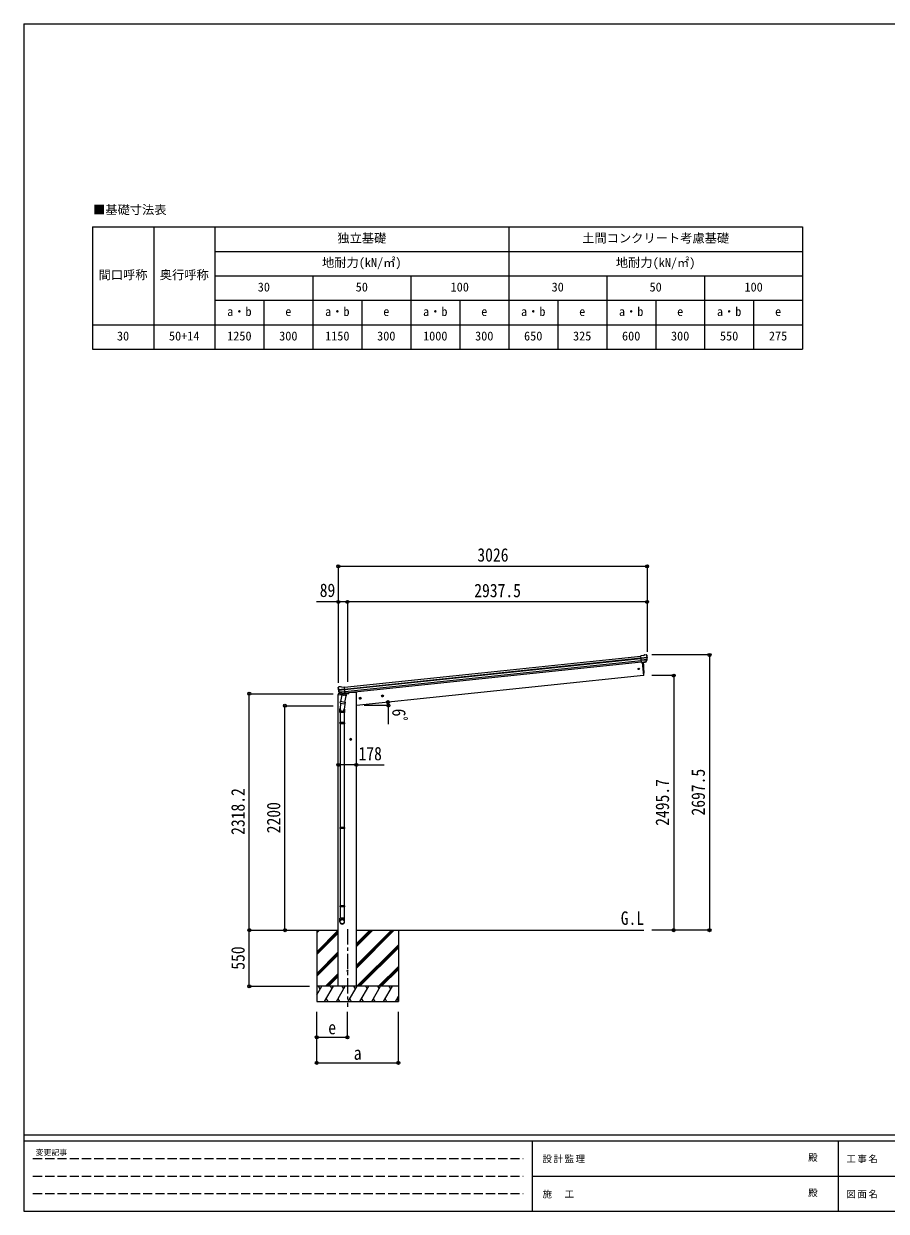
# Model space of a CAD drawing. Units: millimetres at full size, sheet at 1:30. Extents: x -8432 to 8432, y -5820 to 5820.
# Drawn here: x -8432 to 21, y -5820 to 5820 of the extents above; entities that cross this region are included whole.
import ezdxf
from ezdxf.enums import TextEntityAlignment as Align

# ---------------------------------------------------------------- set-up
doc = ezdxf.new("R2010")
doc.units = ezdxf.units.MM
doc.header["$LTSCALE"] = 30
doc.header["$PDMODE"] = 32
doc.header["$PDSIZE"] = 30
doc.linetypes.add('CHAIN1', pattern=[8, 5, -1, 1, -1])
doc.linetypes.add('DASHED3', pattern=[4, 3, -1])
for name, color, linetype, lineweight in [('0-0_0', 7, 'Continuous', 9), ('0-1_本体', 5, 'CHAIN1', 9), ('0-3_ELV2', 4, 'Continuous', 9), ('0-6_OTH_LINE', 6, 'Continuous', 9), ('0-9_OUTLINE', 7, 'Continuous', 9), ('0-F_PARTS1', 6, 'Continuous', 9), ('8-0', 7, 'Continuous', 18), ('F-0_240', 7, 'Continuous', 9)]:
    doc.layers.add(name, color=color, linetype=linetype, lineweight=lineweight)
doc.layers.add('0-7_SHAPE', color=7, linetype='Continuous')
doc.styles.add('ＭＳ ゴシック', font='')
doc.styles.get('ＭＳ ゴシック').set_extended_font_data('MS Gothic')

msp = doc.modelspace()

# ---------------------------------------------------------------- linework, layer by layer
at = {"layer": '0-0_0'}
for p, q in [((-5800.48, -3064.93), (-5349.34, -3064.93)), ((-5560.34, -3064.93), (-5560.34, -3764.93)), ((-5560.34, -3092.31), (-5532.96, -3064.93)), ((-5560.34, -3078.17), (-5547.1, -3064.93)), ((-5560.34, -3276.15), (-5349.34, -3065.16)), ((-5560.34, -3290.3), (-5349.34, -3079.3)), ((-5560.34, -3304.44), (-5349.34, -3093.44)), ((-5171.34, -3435.94), (-4800.33, -3064.93)), ((-5171.34, -3407.65), (-4828.61, -3064.93)), ((-5171.34, -3421.8), (-4814.47, -3064.93)), ((-5171.34, -3223.81), (-5012.46, -3064.93)), ((-5171.34, -3209.66), (-5026.6, -3064.93)), ((-5171.34, -3195.52), (-5040.75, -3064.93)), ((-5171.34, -3064.93), (-2353.89, -3064.93)), ((-4760.34, -3064.93), (-4760.34, -3764.93)), ((-5166.49, -3614.93), (-4760.34, -3208.79)), ((-5152.34, -3614.93), (-4760.34, -3222.93)), ((-5138.2, -3614.93), (-4760.34, -3237.07)), ((-5560.34, -3488.29), (-5349.34, -3277.29)), ((-5560.34, -3502.43), (-5349.34, -3291.43)), ((-5560.34, -3516.57), (-5349.34, -3305.57)), ((-5474.85, -3614.93), (-5349.34, -3489.42)), ((-4954.35, -3614.93), (-4760.34, -3420.92)), ((-4940.21, -3614.93), (-4760.34, -3435.06)), ((-4926.07, -3614.93), (-4760.34, -3449.2)), ((-5460.71, -3614.93), (-5349.34, -3503.56)), ((-5446.57, -3614.93), (-5349.34, -3517.7)), ((-4760.34, -3614.93), (-5560.34, -3614.93)), ((-5560.34, -3698.76), (-5511.94, -3614.93)), ((-5526.95, -3640.91), (-5541.95, -3614.93)), ((-5483.08, -3764.93), (-5396.47, -3614.93)), ((-5411.48, -3640.91), (-5426.48, -3614.93)), ((-5367.61, -3764.93), (-5281, -3614.93)), ((-5296.01, -3640.91), (-5311.01, -3614.93)), ((-5252.14, -3764.93), (-5165.53, -3614.93)), ((-5180.54, -3640.91), (-5195.54, -3614.93)), ((-5136.67, -3764.93), (-5050.06, -3614.93)), ((-5065.06, -3640.91), (-5080.07, -3614.93)), ((-5021.2, -3764.93), (-4934.59, -3614.93)), ((-4964.59, -3614.93), (-4949.59, -3640.91)), ((-4905.73, -3764.93), (-4819.12, -3614.93)), ((-4834.12, -3640.91), (-4849.12, -3614.93)), ((-4790.26, -3764.93), (-4760.34, -3713.12)), ((-5560.34, -3764.93), (-4760.34, -3764.93)), ((-5468.08, -3738.95), (-5453.08, -3764.93)), ((-5352.61, -3738.95), (-5337.61, -3764.93)), ((-5237.14, -3738.95), (-5222.14, -3764.93)), ((-5121.67, -3738.95), (-5106.67, -3764.93)), ((-5006.2, -3738.95), (-4991.2, -3764.93)), ((-4890.73, -3738.95), (-4875.73, -3764.93)), ((-4775.26, -3738.95), (-4760.34, -3764.78))]:
    msp.add_line(p, q, dxfattribs=at)
at = {"layer": '0-1_本体'}
msp.add_line((-5260.34, -3055.94), (-5260.34, -3815.15), dxfattribs=at)
at = {"layer": '0-3_ELV2'}
for p, q in [((-5289.44, -682.92), (-2385.28, -377.68)), ((-5287.45, -701.82), (-2383.29, -396.58)), ((-5287.02, -706), (-2382.85, -400.76)), ((-5284.92, -725.86), (-2380.76, -420.62)), ((-2379, -437.35), (-5283.16, -742.59)), ((-2358.96, -372.91), (-2385.48, -375.69)), ((-2378.7, -440.25), (-2385.48, -375.69)), ((-2383.33, -396.22), (-2323.59, -389.94)), ((-2323.11, -395.81), (-2382.71, -402.08)), ((-2323.95, -412.57), (-2380.98, -418.56)), ((-2325.34, -417.23), (-2380.51, -423.03)), ((-2335.35, -435.46), (-2378.72, -440.02)), ((-2378.7, -440.25), (-2368.75, -439.2)), ((-2371.82, -439.52), (-2358.43, -566.91)), ((-2368.75, -439.2), (-2368.48, -439.26)), ((-2368.48, -439.26), (-2343.15, -436.6)), ((-2358.96, -372.91), (-2347.36, -365.94)), ((-2346.13, -365.52), (-2332.65, -364.11)), ((-2343.15, -436.6), (-2342.9, -436.48)), ((-2342.9, -436.48), (-2335.21, -435.67)), ((-2333.9, -433.81), (-2324.45, -415.51)), ((-2332.84, -434.23), (-2322.72, -415.98)), ((-2328.98, -365.19), (-2328.98, -365.19)), ((-2328.98, -365.19), (-2323.8, -369.39)), ((-2322.41, -373.09), (-2322.72, -371.24)), ((-2358.43, -566.91), (-5171.34, -862.56)), ((-2358.43, -566.91), (-2356.38, -566.62)), ((-5351.88, -691.5), (-5351.96, -689.62)), ((-5350.6, -686.73), (-5351.29, -687.59)), ((-5347.1, -682.41), (-5350.6, -686.73)), ((-5347.1, -682.41), (-5347.1, -682.41)), ((-5343.74, -680.58), (-5343.73, -680.58)), ((-5316.17, -683.72), (-5289.64, -680.93)), ((-5282.86, -745.49), (-5289.64, -680.93)), ((-5351.59, -750.09), (-5352.49, -756.92)), ((-5352.49, -756.92), (-5318.76, -753.37)), ((-5349.34, -3614.93), (-5349.34, -756.59)), ((-5332.08, -745.72), (-5348.93, -747.49)), ((-5287.49, -701.46), (-5347.23, -707.74)), ((-5346.47, -713.58), (-5286.87, -707.32)), ((-5328.97, -749.14), (-5342.66, -733.38)), ((-5342.17, -729.79), (-5285.14, -723.8)), ((-5328.02, -748.5), (-5341.07, -732.57)), ((-5339.84, -734.06), (-5284.67, -728.27)), ((-5318.66, -749.25), (-5326.35, -750.06)), ((-5326.26, -749.82), (-5282.88, -745.26)), ((-5325.51, -750.06), (-5323.95, -749.9)), ((-5323.95, -749.9), (-5286.41, -745.95)), ((-5318.39, -749.31), (-5318.66, -749.25)), ((-5293.06, -746.65), (-5318.39, -749.31)), ((-5292.81, -746.53), (-5293.06, -746.65)), ((-5282.86, -745.49), (-5292.81, -746.53)), ((-5286.41, -745.95), (-5284.84, -745.79)), ((-5278.74, -749.17), (-5249.48, -746.09)), ((-5244.62, -738.54), (-5245.04, -741.77)), ((-5213.84, -735.93), (-5244.7, -739.17)), ((-5171.34, -735.93), (-5213.84, -735.93)), ((-5171.34, -3614.93), (-5171.34, -735.93)), ((-5135.41, -783.87), (-5141.48, -788.28)), ((-5128.56, -786.92), (-5135.41, -783.87)), ((-5133.84, -798.8), (-5127.77, -794.39)), ((-5127.77, -794.39), (-5128.56, -786.92)), ((-4916.62, -760.87), (-4922.69, -765.28)), ((-4909.76, -763.93), (-4916.62, -760.87)), ((-4915.05, -775.8), (-4908.98, -771.39)), ((-4908.98, -771.39), (-4909.76, -763.93)), ((-5227.84, -1186.97), (-5234.34, -1190.72)), ((-5234.34, -1190.72), (-5234.34, -1198.23)), ((-5234.34, -1198.23), (-5227.84, -1201.98)), ((-5221.34, -1190.72), (-5227.84, -1186.97))]:
    msp.add_line(p, q, dxfattribs=at)
for points in [[(-5330.25, -679.17), (-5330.25, -679.17), (-5343.73, -680.58)], [(-5316.17, -683.72), (-5328.96, -679.31), (-5328.96, -679.31)], [(-5141.48, -788.28), (-5140.7, -795.75), (-5133.84, -798.8)], [(-4922.69, -765.28), (-4921.91, -772.75), (-4915.05, -775.8)], [(-5227.84, -1201.98), (-5221.34, -1198.23), (-5221.34, -1190.72)]]:
    msp.add_lwpolyline(points, dxfattribs=at)
for centre, radius in [((-2405.22, -504.36), 6.5), ((-5134.63, -791.33), 8.5), ((-5134.63, -791.33), 7.7), ((-5134.63, -791.33), 6.5), ((-4915.83, -768.34), 8.5), ((-4915.83, -768.34), 7.7), ((-4915.83, -768.34), 6.5), ((-5227.84, -1194.48), 8.5), ((-5227.84, -1194.48), 7.7), ((-5227.84, -1194.48), 6.5), ((-5260.34, -3464.93), 4.5)]:
    msp.add_circle(centre, radius, dxfattribs=at)
for centre, radius, start, end in [((-3253.03, -526.7), 900, 357.63919, 5.64987), ((-2345.82, -368.51), 3, 96.02369, 120.97631), ((-2335.46, -432.78), 2.99, 285.2717, 331.00739), ((-2332.13, -369.08), 5, 51.04426, 95.95574), ((-2515.97, -394.74), 192.44, 1.4271, 6.57578), ((-2327.11, -414.13), 3, 332.69111, 354.20009), ((-2523.31, -394.2), 200.2, 354.20009, 359.53883), ((-2278.32, -387.83), 45.32, 182.67122, 185.64518), ((-2322.92, -397.15), 1.35, 95.1605, 97.91927), ((-2320.32, -395.59), 2.74, 179.02151, 184.43412), ((-2325.35, -414.52), 3, 331, 354.13916), ((-2523.31, -394.2), 202, 354.13916, 6), ((-2356.79, -563.65), 3, 278, 357.63919), ((-5150.99, -670.38), 202, 186, 197.86084), ((-5158.05, -672.43), 192.44, 185.42422, 190.5729), ((-5343.21, -685.56), 5, 96.04426, 140.95574), ((-5329.94, -682.15), 3, 71.02369, 95.97631), ((-5348.62, -750.48), 3, 96, 172.5), ((-5391.95, -715.09), 45.32, 6.35482, 9.32878), ((-5349.25, -713.95), 2.74, 7.56588, 12.97849), ((-5346.38, -714.93), 1.35, 94.08073, 96.8395), ((-5150.99, -670.38), 200.2, 192.46117, 197.79991), ((-5340.4, -731.42), 3, 197.86084, 221), ((-5338.75, -730.66), 3, 197.79991, 219.30889), ((-5326.71, -747.18), 2.99, 220.99261, 266.7283), ((-5325.56, -749.56), 0.5, 240.73754, 276), ((-5284.89, -745.29), 0.5, 276, 311.26246), ((-5250, -741.12), 5, 276, 352.5)]:
    msp.add_arc(centre, radius, start, end, dxfattribs=at)
for centre, major_axis, ratio, start_param, end_param in [((-2335.66, -432.48), (-0.11, 3), 0.642905, 3.24593831, 4.20392797), ((-2335.53, -432.69), (1.66, -2.51), 0.997631, 5.80419048, 5.89294842), ((-2335.6, -432.58), (3.53, -2.11), 0.650902, 5.25614477, 5.32895537), ((-2333.23, -432.23), (1.08, 3.13), 0.040856, 2.11350352, 2.14162489), ((-2324.67, -372.69), (-0.87, 5.91), 0.020485, 0.67143203, 1.56913061), ((-2330.07, -368.17), (5.88, -1.31), 0.24881, 0.46058498, 0.46410383), ((-2325.69, -371.72), (-2.34, 1.9), 0.995767, 3.98597162, 4.71238898), ((-2521, -416.15), (-20.92, 199.05), 0.994373, 4.71137894, 4.7277536), ((-5348.96, -689.48), (1.9, 2.34), 0.995767, 1.57079633, 2.29721369), ((-5345.41, -685.1), (-5.48, -2.51), 0.24881, 5.81908147, 5.82260033), ((-5349.75, -690.64), (-0.38, 5.97), 0.020485, 4.7140547, 5.61175327), ((-5148.68, -692.33), (-20.92, 199.05), 0.994373, 4.71137894, 4.7277536), ((-5148.68, -692.33), (-20.92, 199.05), 0.994373, 1.55543171, 1.57180637), ((-5329.01, -747.1), (-1.71, 2.84), 0.040856, 4.14156042, 4.16968179), ((-5326.57, -746.84), (-0.51, 2.96), 0.642905, 2.07925734, 3.03724699), ((-5326.62, -746.95), (-3.02, -2.79), 0.650902, 0.95422993, 1.02704053), ((-5326.66, -747.07), (-1.1, -2.8), 0.997631, 0.39023689, 0.47899483)]:
    msp.add_ellipse(centre, major_axis=major_axis, ratio=ratio, start_param=start_param, end_param=end_param, dxfattribs=at)
at = {"layer": '0-6_OTH_LINE'}
for p, q in [((-5349.34, 502.13), (-5349.34, -638.95)), ((-5349.34, 502.13), (-2323.24, 502.13)), ((-2323.24, 502.13), (-2323.24, -335.05)), ((-5349.34, 153.13), (-5562.87, 153.13)), ((-5349.34, 153.13), (-5349.34, -335.05)), ((-5260.74, 153.13), (-5260.74, -630.78)), ((-2323.24, 153.13), (-5260.74, 153.13)), ((-2323.24, 153.13), (-2323.24, -335.05)), ((-1711.1, -367.43), (-2274.96, -367.43)), ((-1711.1, -367.43), (-1711.1, -3064.93)), ((-2062.1, -569.23), (-2274.96, -569.23)), ((-2062.1, -569.23), (-2062.1, -3064.93)), ((-6221.59, -3064.93), (-6221.59, -746.73)), ((-6221.59, -746.73), (-5399.84, -746.73)), ((-5872.59, -3064.93), (-5872.59, -864.93)), ((-5872.59, -864.93), (-5399.84, -864.93)), ((-5171.34, -1444.48), (-5349.34, -1444.48)), ((-6221.59, -3064.93), (-5631.2, -3064.93)), ((-6221.59, -3614.93), (-6221.59, -3064.93)), ((-5872.59, -3064.93), (-5631.2, -3064.93)), ((-2062.1, -3064.93), (-2274.96, -3064.93)), ((-1711.1, -3064.93), (-2274.96, -3064.93)), ((-6221.59, -3614.93), (-5631.2, -3614.93)), ((-5560.34, -4364.93), (-5560.34, -3865.93)), ((-5560.34, -4114.93), (-5560.34, -3865.93)), ((-5260.34, -4114.93), (-5260.34, -3865.93)), ((-4760.34, -4364.93), (-4760.34, -3865.93)), ((-5560.34, -4114.93), (-5260.34, -4114.93)), ((-5560.34, -4364.93), (-4760.34, -4364.93))]:
    msp.add_line(p, q, dxfattribs=at)
at = {"layer": '0-6_OTH_LINE', "lineweight": 18}
for p, q in [((-4859.19, -862.56), (-5096.98, -862.56)), ((-4859.19, -862.56), (-4859.19, -1044.06)), ((-5171.34, -1444.48), (-4899.3, -1444.48))]:
    msp.add_line(p, q, dxfattribs=at)
at = {"layer": '0-6_OTH_LINE'}
msp.add_arc((-5096.98, -862.56), 237.79, 0, 7.8733, dxfattribs=at)
for p in [(-5349.34, 502.13), (-2323.24, 502.13), (-5349.34, 153.13), (-5260.74, 153.13), (-2323.24, 153.13), (-1711.1, -367.43), (-2062.1, -569.23), (-6221.59, -746.73), (-5872.59, -864.93), (-4861.43, -829.99), (-4859.19, -862.56), (-5349.34, -1444.48), (-5171.34, -1444.48), (-6221.59, -3064.93), (-5872.59, -3064.93), (-2062.1, -3064.93), (-1711.1, -3064.93), (-6221.59, -3614.93), (-5560.34, -4114.93), (-5260.34, -4114.93), (-5560.34, -4364.93), (-4760.34, -4364.93)]:
    msp.add_point(p, dxfattribs=at)
at = {"layer": '0-9_OUTLINE'}
for p, q in [((-5315.53, -758.42), (-5328.89, -824.08)), ((-5325.51, -750.06), (-5284.84, -745.79)), ((-5322.15, -750.36), (-5322.3, -751.09)), ((-5321.69, -752.22), (-5296.93, -761.97)), ((-5270.65, -767.55), (-5315.53, -758.42)), ((-5313.35, -755.5), (-5314.01, -758.73)), ((-5292.54, -746.98), (-5295.46, -761.33)), ((-5284, -833.21), (-5270.65, -767.55)), ((-5283.03, -743.9), (-5282.1, -744.09)), ((-5282.1, -744.09), (-5270.9, -761.01)), ((-5270.9, -761.01), (-5272.17, -767.25)), ((-5334.19, -932.25), (-5334.19, -897.9)), ((-5326.48, -839.37), (-5332.04, -895.09)), ((-5331.36, -836.33), (-5328.87, -824.08)), ((-5331.15, -837.72), (-5331.15, -837.72)), ((-5329.82, -838.69), (-5288.86, -847.02)), ((-5284, -833.21), (-5328.89, -824.08)), ((-5283.57, -831.07), (-5290.22, -898.81)), ((-5288.19, -897.59), (-5288.19, -932.25)), ((-5284.02, -833.21), (-5286.55, -845.68)), ((-5288.19, -932.25), (-5334.19, -932.25)), ((-5334.19, -1030.99), (-5333.19, -1028.99)), ((-5288.19, -1030.99), (-5334.19, -1030.99)), ((-5288.19, -1038.99), (-5334.19, -1038.99)), ((-5289.19, -1028.99), (-5333.19, -1028.99)), ((-5289.19, -1040.99), (-5333.19, -1040.99)), ((-5332.19, -932.25), (-5332.19, -1028.99)), ((-5332.19, -1040.99), (-5332.19, -2057.68)), ((-5290.19, -932.25), (-5290.19, -1028.99)), ((-5290.19, -1040.99), (-5290.19, -2057.68)), ((-5288.19, -1030.99), (-5289.19, -1028.99)), ((-5288.19, -1038.99), (-5289.19, -1040.99)), ((-5288.19, -1030.99), (-5288.19, -1038.99)), ((-5334.19, -2059.68), (-5333.19, -2057.68)), ((-5288.19, -2059.68), (-5334.19, -2059.68)), ((-5288.19, -2067.68), (-5334.19, -2067.68)), ((-5289.19, -2057.68), (-5333.19, -2057.68)), ((-5289.19, -2069.68), (-5333.19, -2069.68)), ((-5332.19, -2069.68), (-5332.19, -2825.37)), ((-5290.19, -2069.68), (-5290.19, -2825.37)), ((-5288.19, -2059.68), (-5289.19, -2057.68)), ((-5288.19, -2067.68), (-5289.19, -2069.68)), ((-5288.19, -2059.68), (-5288.19, -2067.68)), ((-5334.19, -2827.37), (-5333.19, -2825.37)), ((-5288.19, -2827.37), (-5334.19, -2827.37)), ((-5288.19, -2835.37), (-5334.19, -2835.37)), ((-5289.19, -2825.37), (-5333.19, -2825.37)), ((-5289.19, -2837.37), (-5333.19, -2837.37)), ((-5332.19, -2837.37), (-5332.19, -2947.37)), ((-5290.19, -2837.37), (-5290.19, -2947.37)), ((-5288.19, -2827.37), (-5289.19, -2825.37)), ((-5288.19, -2835.37), (-5289.19, -2837.37)), ((-5288.19, -2827.37), (-5288.19, -2835.37)), ((-5334.19, -2981.51), (-5334.19, -2947.37)), ((-5288.19, -2947.37), (-5334.19, -2947.37)), ((-5288.19, -2981.51), (-5288.19, -2947.37))]:
    msp.add_line(p, q, dxfattribs=at)
for points in [[(-5334.19, -1030.99), (-5334.19, -1038.99), (-5333.19, -1040.99)], [(-5334.19, -2059.68), (-5334.19, -2067.68), (-5333.19, -2069.68)], [(-5334.19, -2827.37), (-5334.19, -2835.37), (-5333.19, -2837.37)]]:
    msp.add_lwpolyline(points, dxfattribs=at)
for centre, radius, start, end in [((-5325.56, -749.56), 0.5, 240.73754, 276), ((-5322.64, -750.26), 0.5, 348.5, 96), ((-5321.32, -751.29), 1, 168.5, 248.5), ((-5296.46, -761.05), 1.03, 242.53897, 344.46569), ((-5291.96, -747.14), 0.604, 93.09842, 164.70595), ((-5284.89, -745.29), 0.5, 276, 311.26246), ((-5304.19, -897.9), 30, 177.45142, 180), ((-5329.46, -836.75), 1.95, 167.54017, 209.97766), ((-5329.42, -836.73), 2, 209.90962, 258.5), ((-5288.46, -845.06), 2, 258.5, 341.96843)]:
    msp.add_arc(centre, radius, start, end, dxfattribs=at)
for centre, major_axis, ratio, start_param, end_param in [((-5311.19, -897.59), (23, 0), 0.996195, 2.62193603, 6.60747969), ((-5311.19, -897.59), (21, 0), 0.996195, 3.02154981, 6.2247991), ((-5311.19, -2979.77), (-23, 0), 0.996195, 3.14159265, 6.28318531), ((-5311.19, -2981.51), (-23, 0), 0.996195, 3.14159265, 6.28318531), ((-5311.19, -2981.51), (0, -23.43), 0.981806, 4.71238898, 7.85398163)]:
    msp.add_ellipse(centre, major_axis=major_axis, ratio=ratio, start_param=start_param, end_param=end_param, dxfattribs=at)
msp.add_ellipse((-5311.19, -2981.51), major_axis=(21, 0), ratio=0.996195, dxfattribs=at)
at = {"layer": '0-F_PARTS1'}
msp.add_line((-5260.74, 153.13), (-5349.34, 153.13), dxfattribs=at)
for p in [(-5349.34, 153.13), (-5260.74, 153.13)]:
    msp.add_point(p, dxfattribs=at)
at = {"layer": '8-0'}
for p, q in [((-7758.76, 3828.95), (-798.76, 3828.95)), ((-7758.76, 3828.95), (-7758.76, 2628.95)), ((-7158.76, 3828.95), (-7158.76, 2628.95)), ((-6558.76, 3828.95), (-6558.76, 2628.95)), ((-3678.76, 3828.95), (-3678.76, 2628.95)), ((-798.76, 3828.95), (-798.76, 2628.95)), ((-6558.76, 3588.95), (-798.76, 3588.95)), ((-6558.76, 3348.95), (-798.76, 3348.95)), ((-5598.76, 3348.95), (-5598.76, 2628.95)), ((-4638.76, 3348.95), (-4638.76, 2628.95)), ((-2718.76, 3348.95), (-2718.76, 2628.95)), ((-1758.76, 3348.95), (-1758.76, 2628.95)), ((-6558.76, 3108.95), (-798.76, 3108.95)), ((-6078.76, 3108.95), (-6078.76, 2628.95)), ((-5118.76, 3108.95), (-5118.76, 2628.95)), ((-4158.76, 3108.95), (-4158.76, 2628.95)), ((-3198.76, 3108.95), (-3198.76, 2628.95)), ((-2238.76, 3108.95), (-2238.76, 2628.95)), ((-1278.76, 3108.95), (-1278.76, 2628.95)), ((-7758.76, 2868.95), (-798.76, 2868.95)), ((-7758.76, 2628.95), (-798.76, 2628.95))]:
    msp.add_line(p, q, dxfattribs=at)
at = {"layer": 'F-0_240', "color": 5}
for p, q in [((-8432.06, 5820), (-8432.06, -5820)), ((-8432.06, 5820), (8007.94, 5820)), ((-8432.06, -5070), (8007.94, -5070)), ((-8432.06, -5130), (5341.19, -5130)), ((-3448.82, -5130), (-3448.82, -5820)), ((-448.82, -5130), (-448.82, -5820)), ((-3448.82, -5475), (2701.18, -5475)), ((-8432.06, -5820), (8007.94, -5820))]:
    msp.add_line(p, q, dxfattribs=at)
at = {"layer": 'F-0_240', "color": 4, "linetype": 'DASHED3'}
for p, q in [((-8342.06, -5302.5), (-3538.82, -5302.5)), ((-8342.06, -5475), (-3538.82, -5475)), ((-8342.06, -5647.5), (-3538.82, -5647.5))]:
    msp.add_line(p, q, dxfattribs=at)

# ---------------------------------------------------------------- texts
at = {"layer": '0-6_OTH_LINE', "color": 7, "style": 'ＭＳ ゴシック', "width": 0.85}
for s, p in [('3026', (-3986.29, 508.13)), ('2937.5', (-4016.99, 159.13)), ('178', (-5151.17, -1439.4)), ('e', (-5447.84, -4124.93)), ('a', (-5197.84, -4374.93))]:
    msp.add_text(s, height=132, dxfattribs=at).set_placement(p, align=Align.BOTTOM_LEFT)
for s, rotation, p in [('6ﾟ', 270, (-4859.65, -894.09)), ('2697.5', 90, (-1717.1, -1941.18)), ('2495.7', 90, (-2068.1, -2042.08)), ('2318.2', 90, (-6227.59, -2130.83)), ('2200', 90, (-5878.59, -2114.93)), ('550', 90, (-6227.59, -3452.43))]:
    msp.add_text(s, height=132, rotation=rotation, dxfattribs=at).set_placement(p, align=Align.BOTTOM_LEFT)
at = {"layer": '0-7_SHAPE', "style": 'ＭＳ ゴシック', "width": 0.85}
msp.add_text('G.L', height=132, dxfattribs=at).set_placement((-2580.85, -3052.13), align=Align.BOTTOM_LEFT)
at = {"layer": '0-F_PARTS1', "color": 7, "style": 'ＭＳ ゴシック', "width": 0.85}
msp.add_text('89', height=132, dxfattribs=at).set_placement((-5531.48, 161.52), align=Align.BOTTOM_LEFT)
at = {"layer": '8-0', "style": 'ＭＳ ゴシック'}
for s, p in [('■基礎寸法表', (-7753, 3927.45)), ('独立基礎', (-5358.76, 3648.95)), ('土間コンクリート考慮基礎', (-2958.76, 3648.95)), ('地耐力(kN/㎡)', (-5508.76, 3408.95)), ('地耐力(kN/㎡)', (-2628.76, 3408.95)), ('間口呼称', (-7698.76, 3288.95)), ('奥行呼称', (-7098.76, 3288.95)), ('30', (-6138.76, 3168.95)), ('50', (-5178.76, 3168.95)), ('100', (-4248.76, 3168.95)), ('30', (-3258.76, 3168.95)), ('50', (-2298.76, 3168.95)), ('100', (-1368.76, 3168.95)), ('a・b', (-6438.76, 2928.95)), ('a・b', (-5478.76, 2928.95)), ('a・b', (-4518.76, 2928.95)), ('a・b', (-3558.76, 2928.95)), ('a・b', (-2598.76, 2928.95)), ('a・b', (-1638.76, 2928.95)), ('e', (-5868.76, 2928.95)), ('e', (-4908.76, 2928.95)), ('e', (-3948.76, 2928.95)), ('e', (-2988.76, 2928.95)), ('e', (-2028.76, 2928.95)), ('e', (-1068.76, 2928.95)), ('30', (-7518.76, 2688.95)), ('50+14', (-7008.76, 2688.95)), ('1250', (-6438.76, 2688.95)), ('300', (-5928.76, 2688.95)), ('1150', (-5478.76, 2688.95)), ('300', (-4968.76, 2688.95)), ('1000', (-4518.76, 2688.95)), ('300', (-4008.76, 2688.95)), ('650', (-3528.76, 2688.95)), ('325', (-3048.76, 2688.95)), ('600', (-2568.76, 2688.95)), ('300', (-2088.76, 2688.95)), ('550', (-1608.76, 2688.95)), ('275', (-1128.76, 2688.95))]:
    msp.add_text(s, height=87.98, dxfattribs=at).set_placement(p, align=Align.BOTTOM_LEFT)
at = {"layer": 'F-0_240', "style": 'ＭＳ ゴシック'}
for s, height, p in [('変更記事', 54.99, (-8314.83, -5287.5)), ('殿', 65.98, (-744.53, -5347.5)), ('殿', 65.98, (-744.53, -5692.5))]:
    msp.add_text(s, height=height, dxfattribs=at).set_placement(p, align=Align.BOTTOM_LEFT)
at = {"layer": 'F-0_240', "char_height": 65.98, "attachment_point": 7, "style": 'ＭＳ ゴシック'}
for s, insert in [('\\T1.17;設計監理', (-3347.49, -5347.5)), ('\\T1.17;工事名', (-369.71, -5347.5)), ('\\T1.17;施\u3000工', (-3347.49, -5692.5)), ('\\T1.17;図面名', (-369.71, -5692.5))]:
    msp.add_mtext(s, dxfattribs=dict(at, insert=insert))

doc.saveas('drawing.dxf')
